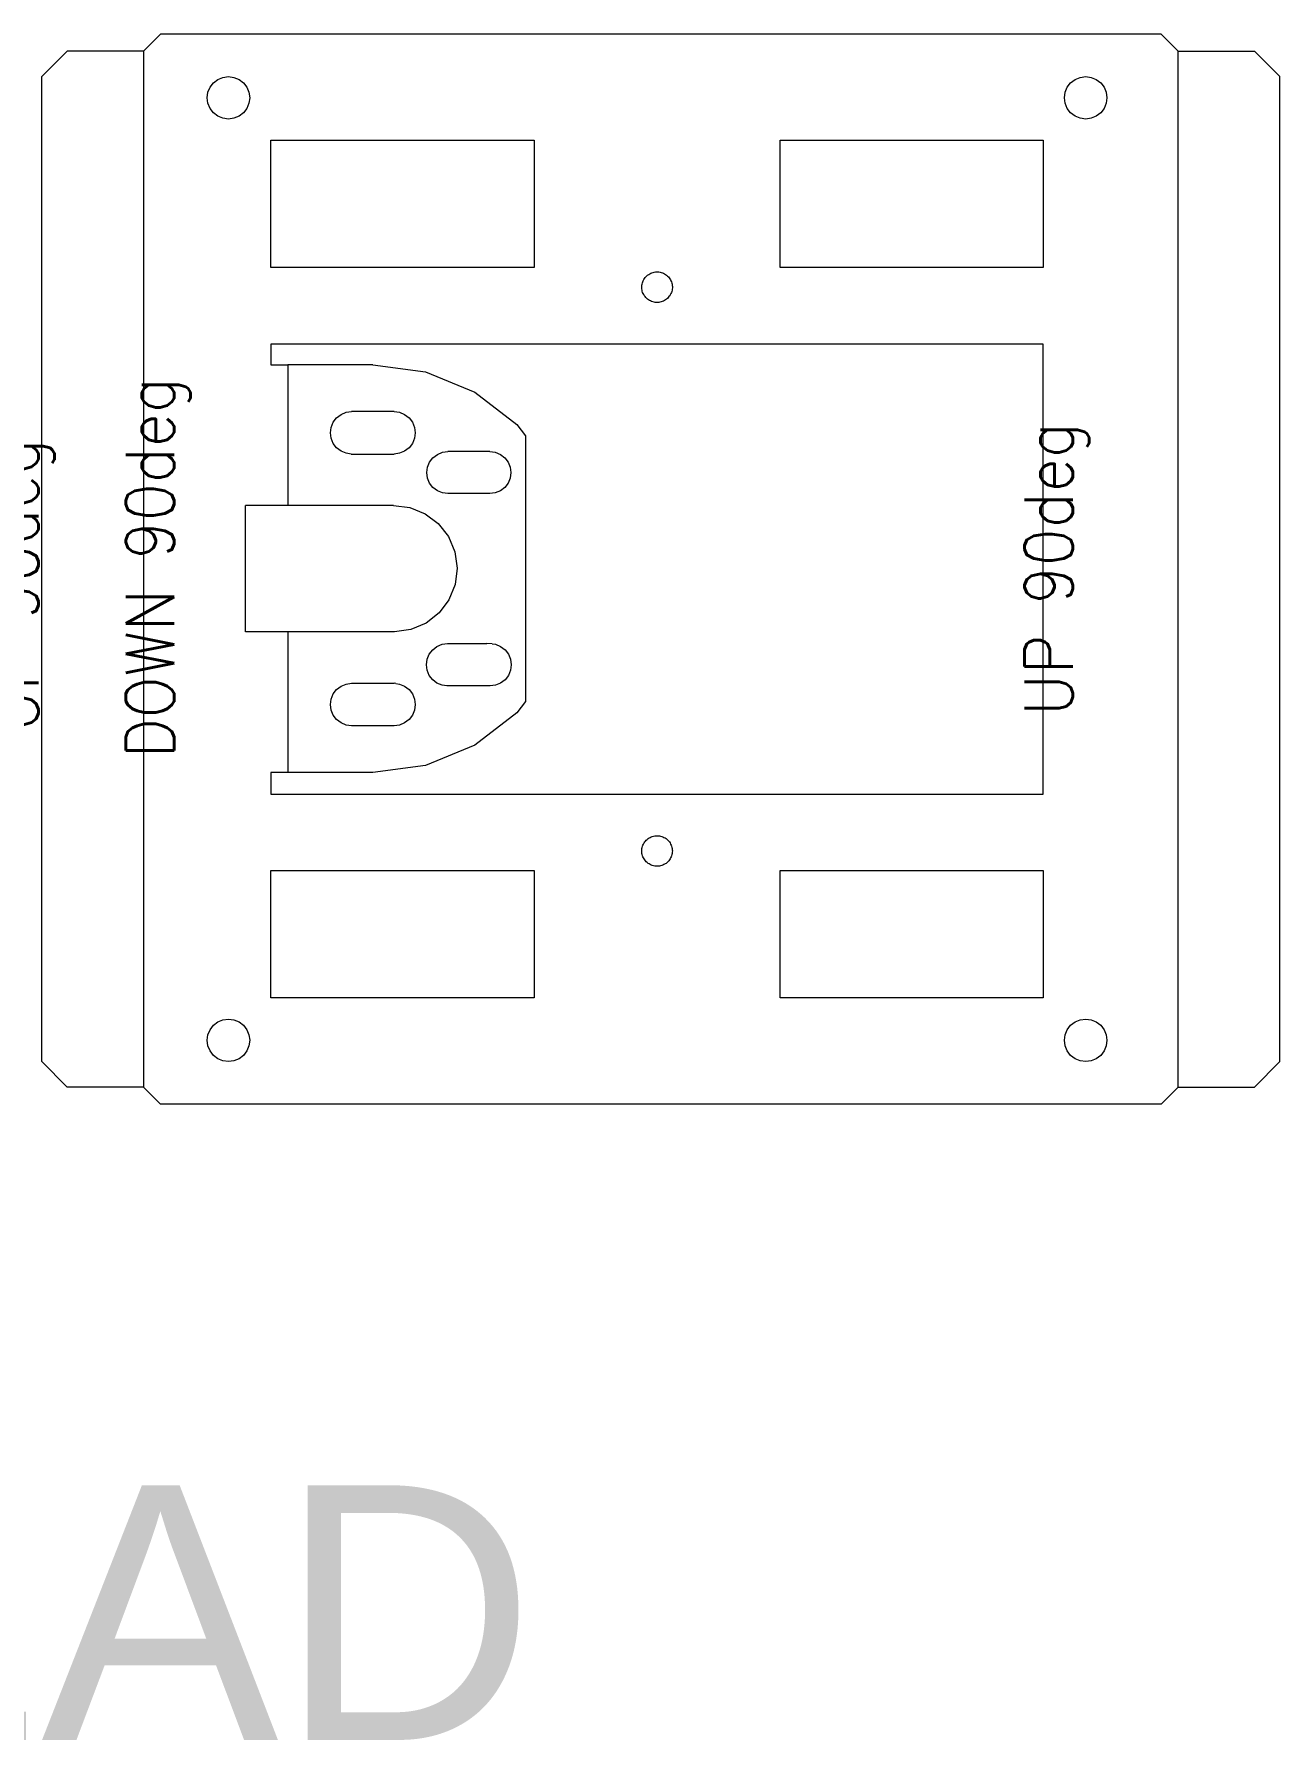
# Model space of a CAD drawing. Header units: millimetres. Extents: x 5 to 3562, y -58 to 420.
# Drawn here: x 2733.7 to 2880.4, y -57.9 to 143 of the extents above; entities that cross this region are included whole.
import ezdxf

# ---------------------------------------------------------------- set-up
doc = ezdxf.new("R2010")
doc.units = ezdxf.units.MM
doc.layers.get('0').update_dxf_attribs({"lineweight": 25, "true_color": 0xffffff})
doc.layers.add('Layer0', color=7, linetype='BYLAYER', lineweight=5, true_color=0xffffff)
doc.styles.add('textstyle10', font='')
doc.styles.add('textstyle16', font='')
doc.styles.add('textstyle5', font='')
doc.styles.add('textstyle9', font='')
doc.styles.get('textstyle10').set_extended_font_data('Standard')
doc.styles.get('textstyle16').set_extended_font_data('Arial')
doc.styles.get('textstyle5').set_extended_font_data('Standard')
doc.styles.get('textstyle9').set_extended_font_data('Standard')

msp = doc.modelspace()

# ---------------------------------------------------------------- linework, layer by layer
at = {"layer": 'Layer0'}
for p, q in [((2746.56, 141), (2748.56, 143)), ((2866.44, 143), (2748.56, 143)), ((2868.44, 141), (2866.44, 143)), ((2737.56, 141), (2734.56, 138)), ((2746.56, 141), (2737.56, 141)), ((2868.44, 141), (2877.44, 141)), ((2880.44, 138), (2877.44, 141)), ((2734.56, 22), (2734.56, 138)), ((2754.14, 136.15), (2754.39, 136.75)), ((2754.39, 136.75), (2754.79, 137.27)), ((2754.79, 137.27), (2755.31, 137.67)), ((2755.31, 137.67), (2755.91, 137.91)), ((2755.91, 137.91), (2756.56, 138)), ((2756.56, 138), (2757.2, 137.91)), ((2757.2, 137.91), (2757.81, 137.67)), ((2757.81, 137.67), (2758.33, 137.27)), ((2758.33, 137.27), (2758.72, 136.75)), ((2758.72, 136.75), (2758.97, 136.15)), ((2855.14, 136.15), (2855.39, 136.75)), ((2855.39, 136.75), (2855.79, 137.27)), ((2855.79, 137.27), (2856.31, 137.67)), ((2856.31, 137.67), (2856.91, 137.91)), ((2856.91, 137.91), (2857.56, 138)), ((2857.56, 138), (2858.2, 137.91)), ((2858.2, 137.91), (2858.81, 137.67)), ((2858.81, 137.67), (2859.33, 137.27)), ((2859.33, 137.27), (2859.72, 136.75)), ((2859.72, 136.75), (2859.97, 136.15)), ((2880.44, 22), (2880.44, 138)), ((2754.06, 135.5), (2754.14, 136.15)), ((2754.14, 134.85), (2754.06, 135.5)), ((2754.39, 134.25), (2754.14, 134.85)), ((2758.97, 134.85), (2758.72, 134.25)), ((2758.97, 136.15), (2759.06, 135.5)), ((2759.06, 135.5), (2758.97, 134.85)), ((2855.06, 135.5), (2855.14, 136.15)), ((2855.14, 134.85), (2855.06, 135.5)), ((2855.39, 134.25), (2855.14, 134.85)), ((2859.97, 134.85), (2859.72, 134.25)), ((2859.97, 136.15), (2860.06, 135.5)), ((2860.06, 135.5), (2859.97, 134.85)), ((2754.79, 133.73), (2754.39, 134.25)), ((2755.31, 133.33), (2754.79, 133.73)), ((2755.91, 133.09), (2755.31, 133.33)), ((2756.56, 133), (2755.91, 133.09)), ((2757.2, 133.09), (2756.56, 133)), ((2757.81, 133.33), (2757.2, 133.09)), ((2758.33, 133.73), (2757.81, 133.33)), ((2758.72, 134.25), (2758.33, 133.73)), ((2855.79, 133.73), (2855.39, 134.25)), ((2856.31, 133.33), (2855.79, 133.73)), ((2856.91, 133.09), (2856.31, 133.33)), ((2857.56, 133), (2856.91, 133.09)), ((2858.2, 133.09), (2857.56, 133)), ((2858.81, 133.33), (2858.2, 133.09)), ((2859.33, 133.73), (2858.81, 133.33)), ((2859.72, 134.25), (2859.33, 133.73)), ((2761.56, 115.5), (2761.56, 130.5)), ((2761.56, 130.5), (2792.56, 130.5)), ((2792.56, 130.5), (2792.56, 115.5)), ((2821.56, 130.5), (2852.56, 130.5)), ((2821.56, 115.5), (2821.56, 130.5)), ((2852.56, 130.5), (2852.56, 115.5)), ((2792.56, 115.5), (2761.56, 115.5)), ((2805.74, 114.43), (2805.84, 114.53)), ((2805.84, 114.53), (2805.95, 114.62)), ((2805.95, 114.62), (2806.07, 114.7)), ((2806.07, 114.7), (2806.19, 114.78)), ((2806.19, 114.78), (2806.31, 114.84)), ((2806.31, 114.84), (2806.44, 114.89)), ((2806.44, 114.89), (2806.58, 114.94)), ((2806.58, 114.94), (2806.72, 114.97)), ((2806.72, 114.97), (2806.86, 114.99)), ((2806.86, 114.99), (2807, 115)), ((2807, 115), (2807.14, 115)), ((2807.14, 115), (2807.28, 114.99)), ((2807.28, 114.99), (2807.42, 114.96)), ((2807.42, 114.96), (2807.56, 114.93)), ((2807.56, 114.93), (2807.69, 114.88)), ((2807.69, 114.88), (2807.82, 114.83)), ((2807.82, 114.83), (2807.95, 114.77)), ((2807.95, 114.77), (2808.07, 114.69)), ((2808.07, 114.69), (2808.18, 114.61)), ((2808.18, 114.61), (2808.29, 114.51)), ((2808.29, 114.51), (2808.39, 114.41)), ((2852.56, 115.5), (2821.56, 115.5)), ((2805.26, 113.28), (2805.27, 113.42)), ((2805.26, 113.14), (2805.26, 113.28)), ((2805.27, 113), (2805.26, 113.14)), ((2805.27, 113.42), (2805.29, 113.56)), ((2805.29, 112.86), (2805.27, 113)), ((2805.29, 113.56), (2805.33, 113.7)), ((2805.32, 112.72), (2805.29, 112.86)), ((2805.36, 112.59), (2805.32, 112.72)), ((2805.33, 113.7), (2805.37, 113.83)), ((2805.42, 112.46), (2805.36, 112.59)), ((2805.37, 113.83), (2805.43, 113.96)), ((2805.43, 113.96), (2805.49, 114.09)), ((2805.49, 114.09), (2805.57, 114.21)), ((2805.57, 114.21), (2805.65, 114.32)), ((2805.65, 114.32), (2805.74, 114.43)), ((2808.39, 114.41), (2808.48, 114.31)), ((2808.48, 114.31), (2808.56, 114.19)), ((2808.56, 114.19), (2808.63, 114.07)), ((2808.63, 114.07), (2808.7, 113.94)), ((2808.74, 112.57), (2808.69, 112.44)), ((2808.7, 113.94), (2808.75, 113.81)), ((2808.79, 112.7), (2808.74, 112.57)), ((2808.75, 113.81), (2808.79, 113.68)), ((2808.79, 113.68), (2808.83, 113.54)), ((2808.82, 112.84), (2808.79, 112.7)), ((2808.84, 112.98), (2808.82, 112.84)), ((2808.83, 113.54), (2808.85, 113.4)), ((2808.86, 113.12), (2808.84, 112.98)), ((2808.85, 113.4), (2808.86, 113.26)), ((2808.86, 113.26), (2808.86, 113.12)), ((2805.48, 112.33), (2805.42, 112.46)), ((2805.55, 112.21), (2805.48, 112.33)), ((2805.64, 112.09), (2805.55, 112.21)), ((2805.73, 111.99), (2805.64, 112.09)), ((2805.83, 111.89), (2805.73, 111.99)), ((2805.93, 111.79), (2805.83, 111.89)), ((2806.05, 111.71), (2805.93, 111.79)), ((2806.17, 111.63), (2806.05, 111.71)), ((2806.29, 111.57), (2806.17, 111.63)), ((2806.42, 111.52), (2806.29, 111.57)), ((2806.56, 111.47), (2806.42, 111.52)), ((2806.7, 111.44), (2806.56, 111.47)), ((2806.83, 111.41), (2806.7, 111.44)), ((2806.98, 111.4), (2806.83, 111.41)), ((2807.12, 111.4), (2806.98, 111.4)), ((2807.26, 111.41), (2807.12, 111.4)), ((2807.4, 111.43), (2807.26, 111.41)), ((2807.54, 111.46), (2807.4, 111.43)), ((2807.67, 111.51), (2807.54, 111.46)), ((2807.8, 111.56), (2807.67, 111.51)), ((2807.93, 111.62), (2807.8, 111.56)), ((2808.05, 111.7), (2807.93, 111.62)), ((2808.16, 111.78), (2808.05, 111.7)), ((2808.27, 111.87), (2808.16, 111.78)), ((2808.37, 111.97), (2808.27, 111.87)), ((2808.46, 112.08), (2808.37, 111.97)), ((2808.55, 112.19), (2808.46, 112.08)), ((2808.62, 112.31), (2808.55, 112.19)), ((2808.69, 112.44), (2808.62, 112.31)), ((2761.56, 106.5), (2761.56, 104.05)), ((2852.56, 106.5), (2761.56, 106.5)), ((2852.56, 53.5), (2852.56, 106.5)), ((2761.56, 104.05), (2763.56, 104.05)), ((2773.57, 104.05), (2763.56, 104.05)), ((2773.57, 104.05), (2779.78, 103.23)), ((2779.78, 103.23), (2785.57, 100.83)), ((2785.57, 100.83), (2790.54, 97.02)), ((2769.82, 98.21), (2770.42, 98.46)), ((2770.42, 98.46), (2771.07, 98.55)), ((2776.07, 98.55), (2771.07, 98.55)), ((2776.07, 98.55), (2776.72, 98.46)), ((2776.72, 98.46), (2777.32, 98.21)), ((2768.57, 96.05), (2768.66, 96.69)), ((2768.66, 96.69), (2768.91, 97.3)), ((2768.91, 97.3), (2769.3, 97.81)), ((2769.3, 97.81), (2769.82, 98.21)), ((2777.32, 98.21), (2777.84, 97.81)), ((2777.84, 97.81), (2778.24, 97.3)), ((2778.24, 97.3), (2778.49, 96.69)), ((2778.49, 96.69), (2778.57, 96.05)), ((2790.54, 97.02), (2791.57, 95.68)), ((2768.66, 95.4), (2768.57, 96.05)), ((2768.91, 94.8), (2768.66, 95.4)), ((2769.3, 94.28), (2768.91, 94.8)), ((2778.24, 94.8), (2777.84, 94.28)), ((2778.49, 95.4), (2778.24, 94.8)), ((2778.57, 96.05), (2778.49, 95.4)), ((2791.57, 95.68), (2791.57, 64.42)), ((2769.82, 93.88), (2769.3, 94.28)), ((2770.42, 93.63), (2769.82, 93.88)), ((2771.01, 93.55), (2770.42, 93.63)), ((2771.01, 93.55), (2776.07, 93.55)), ((2776.72, 93.63), (2776.07, 93.55)), ((2777.32, 93.88), (2776.72, 93.63)), ((2777.84, 94.28), (2777.32, 93.88)), ((2780.01, 92), (2780.26, 92.6)), ((2780.26, 92.6), (2780.65, 93.11)), ((2780.65, 93.11), (2781.17, 93.51)), ((2781.17, 93.51), (2781.76, 93.75)), ((2781.76, 93.75), (2782.41, 93.84)), ((2787.36, 93.84), (2782.41, 93.84)), ((2787.36, 93.84), (2788, 93.75)), ((2788, 93.75), (2788.6, 93.51)), ((2788.6, 93.51), (2789.12, 93.11)), ((2789.12, 93.11), (2789.51, 92.6)), ((2789.51, 92.6), (2789.76, 92)), ((2779.93, 91.36), (2780.01, 92)), ((2780.01, 90.72), (2779.93, 91.36)), ((2780.26, 90.12), (2780.01, 90.72)), ((2789.76, 90.72), (2789.51, 90.12)), ((2789.76, 92), (2789.84, 91.36)), ((2789.84, 91.36), (2789.76, 90.72)), ((2780.65, 89.61), (2780.26, 90.12)), ((2781.17, 89.21), (2780.65, 89.61)), ((2781.76, 88.97), (2781.17, 89.21)), ((2782.41, 88.88), (2781.76, 88.97)), ((2787.36, 88.88), (2782.41, 88.88)), ((2788, 88.97), (2787.36, 88.88)), ((2788.6, 89.21), (2788, 88.97)), ((2789.12, 89.61), (2788.6, 89.21)), ((2789.51, 90.12), (2789.12, 89.61)), ((2758.56, 72.61), (2758.56, 87.48)), ((2763.56, 87.48), (2758.56, 87.48)), ((2776.01, 87.48), (2763.56, 87.48)), ((2776.01, 87.48), (2777.94, 87.24)), ((2777.94, 87.24), (2779.74, 86.52)), ((2779.74, 86.52), (2781.28, 85.35)), ((2781.28, 85.35), (2782.48, 83.82)), ((2782.48, 83.82), (2783.24, 82.03)), ((2783.24, 82.03), (2783.51, 80.11)), ((2783.51, 80.11), (2783.27, 78.18)), ((2782.54, 76.38), (2781.37, 74.83)), ((2783.27, 78.18), (2782.54, 76.38)), ((2781.37, 74.83), (2779.84, 73.64)), ((2763.56, 72.61), (2758.56, 72.61)), ((2776.13, 72.61), (2763.56, 72.61)), ((2778.06, 72.88), (2776.13, 72.61)), ((2779.84, 73.64), (2778.06, 72.88)), ((2780.22, 69.98), (2780.62, 70.5)), ((2780.62, 70.5), (2781.13, 70.9)), ((2781.13, 70.9), (2781.74, 71.15)), ((2781.74, 71.15), (2782.38, 71.23)), ((2782.38, 71.23), (2787, 71.23)), ((2787.64, 71.2), (2787, 71.23)), ((2787.64, 71.2), (2788.03, 71.15)), ((2788.03, 71.15), (2788.63, 70.9)), ((2788.63, 70.9), (2789.15, 70.5)), ((2789.15, 70.5), (2789.55, 69.98)), ((2779.88, 68.73), (2779.97, 69.38)), ((2779.97, 68.09), (2779.88, 68.73)), ((2779.97, 69.38), (2780.22, 69.98)), ((2789.55, 69.98), (2789.8, 69.38)), ((2789.8, 69.38), (2789.88, 68.73)), ((2789.88, 68.73), (2789.8, 68.09)), ((2769.82, 66.21), (2770.42, 66.46)), ((2770.42, 66.46), (2771.07, 66.55)), ((2771.07, 66.55), (2776.07, 66.55)), ((2776.28, 66.52), (2776.07, 66.55)), ((2776.28, 66.52), (2776.72, 66.46)), ((2776.72, 66.46), (2777.32, 66.21)), ((2780.22, 67.48), (2779.97, 68.09)), ((2780.62, 66.96), (2780.22, 67.48)), ((2781.13, 66.57), (2780.62, 66.96)), ((2781.74, 66.32), (2781.13, 66.57)), ((2782.28, 66.23), (2781.74, 66.32)), ((2788.03, 66.32), (2787.38, 66.23)), ((2788.63, 66.57), (2788.03, 66.32)), ((2789.15, 66.96), (2788.63, 66.57)), ((2789.55, 67.48), (2789.15, 66.96)), ((2789.8, 68.09), (2789.55, 67.48)), ((2768.57, 64.05), (2768.66, 64.69)), ((2768.66, 64.69), (2768.91, 65.3)), ((2768.91, 65.3), (2769.3, 65.81)), ((2769.3, 65.81), (2769.82, 66.21)), ((2777.32, 66.21), (2777.84, 65.81)), ((2777.84, 65.81), (2778.24, 65.3)), ((2778.24, 65.3), (2778.49, 64.69)), ((2778.49, 64.69), (2778.57, 64.05)), ((2787.38, 66.23), (2782.28, 66.23)), ((2791.57, 64.42), (2790.54, 63.08)), ((2768.66, 63.4), (2768.57, 64.05)), ((2768.91, 62.8), (2768.66, 63.4)), ((2769.3, 62.28), (2768.91, 62.8)), ((2769.82, 61.88), (2769.3, 62.28)), ((2777.84, 62.28), (2777.32, 61.88)), ((2778.24, 62.8), (2777.84, 62.28)), ((2778.49, 63.4), (2778.24, 62.8)), ((2778.57, 64.05), (2778.49, 63.4)), ((2790.54, 63.08), (2785.57, 59.26)), ((2770.42, 61.63), (2769.82, 61.88)), ((2771.07, 61.55), (2770.42, 61.63)), ((2776.07, 61.55), (2771.07, 61.55)), ((2776.72, 61.63), (2776.07, 61.55)), ((2777.32, 61.88), (2776.72, 61.63)), ((2785.57, 59.26), (2779.78, 56.86)), ((2779.78, 56.86), (2773.57, 56.05)), ((2761.56, 56.05), (2761.56, 53.5)), ((2763.56, 56.05), (2761.56, 56.05)), ((2773.57, 56.05), (2763.56, 56.05)), ((2761.56, 53.5), (2852.56, 53.5)), ((2805.89, 48.17), (2806, 48.26)), ((2806, 48.26), (2806.12, 48.33)), ((2806.12, 48.33), (2806.24, 48.4)), ((2806.24, 48.4), (2806.37, 48.46)), ((2806.37, 48.46), (2806.5, 48.51)), ((2806.5, 48.51), (2806.64, 48.55)), ((2806.64, 48.55), (2806.78, 48.58)), ((2806.78, 48.58), (2806.92, 48.59)), ((2806.92, 48.59), (2807.06, 48.6)), ((2807.06, 48.6), (2807.2, 48.59)), ((2807.2, 48.59), (2807.34, 48.58)), ((2807.34, 48.58), (2807.48, 48.55)), ((2807.48, 48.55), (2807.61, 48.51)), ((2807.61, 48.51), (2807.75, 48.46)), ((2807.75, 48.46), (2807.87, 48.4)), ((2807.87, 48.4), (2808, 48.33)), ((2808, 48.33), (2808.12, 48.26)), ((2808.12, 48.26), (2808.23, 48.17)), ((2805.26, 46.94), (2805.28, 47.08)), ((2805.26, 46.8), (2805.26, 46.94)), ((2805.26, 46.66), (2805.26, 46.8)), ((2805.28, 46.52), (2805.26, 46.66)), ((2805.28, 47.08), (2805.31, 47.22)), ((2805.31, 46.38), (2805.28, 46.52)), ((2805.31, 47.22), (2805.35, 47.36)), ((2805.35, 46.24), (2805.31, 46.38)), ((2805.35, 47.36), (2805.39, 47.49)), ((2805.39, 46.11), (2805.35, 46.24)), ((2805.39, 47.49), (2805.45, 47.62)), ((2805.45, 47.62), (2805.52, 47.74)), ((2805.52, 47.74), (2805.6, 47.86)), ((2805.6, 47.86), (2805.69, 47.97)), ((2805.69, 47.97), (2805.78, 48.07)), ((2805.78, 48.07), (2805.89, 48.17)), ((2808.23, 48.17), (2808.33, 48.07)), ((2808.33, 48.07), (2808.43, 47.97)), ((2808.43, 47.97), (2808.51, 47.86)), ((2808.51, 47.86), (2808.59, 47.74)), ((2808.59, 47.74), (2808.66, 47.62)), ((2808.66, 47.62), (2808.72, 47.49)), ((2808.72, 47.49), (2808.77, 47.36)), ((2808.77, 46.24), (2808.72, 46.11)), ((2808.77, 47.36), (2808.81, 47.22)), ((2808.81, 46.38), (2808.77, 46.24)), ((2808.81, 47.22), (2808.84, 47.08)), ((2808.84, 46.52), (2808.81, 46.38)), ((2808.84, 47.08), (2808.85, 46.94)), ((2808.85, 46.66), (2808.84, 46.52)), ((2808.85, 46.94), (2808.86, 46.8)), ((2808.86, 46.8), (2808.85, 46.66)), ((2761.56, 29.5), (2761.56, 44.5)), ((2761.56, 44.5), (2792.56, 44.5)), ((2792.56, 44.5), (2792.56, 29.5)), ((2805.45, 45.98), (2805.39, 46.11)), ((2805.52, 45.86), (2805.45, 45.98)), ((2805.6, 45.74), (2805.52, 45.86)), ((2805.69, 45.63), (2805.6, 45.74)), ((2805.78, 45.53), (2805.69, 45.63)), ((2805.89, 45.43), (2805.78, 45.53)), ((2806, 45.34), (2805.89, 45.43)), ((2806.12, 45.27), (2806, 45.34)), ((2806.24, 45.2), (2806.12, 45.27)), ((2806.37, 45.14), (2806.24, 45.2)), ((2806.5, 45.09), (2806.37, 45.14)), ((2806.64, 45.05), (2806.5, 45.09)), ((2806.78, 45.02), (2806.64, 45.05)), ((2806.92, 45.01), (2806.78, 45.02)), ((2807.06, 45), (2806.92, 45.01)), ((2807.2, 45.01), (2807.06, 45)), ((2807.34, 45.02), (2807.2, 45.01)), ((2807.48, 45.05), (2807.34, 45.02)), ((2807.61, 45.09), (2807.48, 45.05)), ((2807.75, 45.14), (2807.61, 45.09)), ((2807.87, 45.2), (2807.75, 45.14)), ((2808, 45.27), (2807.87, 45.2)), ((2808.12, 45.34), (2808, 45.27)), ((2808.23, 45.43), (2808.12, 45.34)), ((2808.33, 45.53), (2808.23, 45.43)), ((2808.43, 45.63), (2808.33, 45.53)), ((2808.51, 45.74), (2808.43, 45.63)), ((2808.59, 45.86), (2808.51, 45.74)), ((2808.66, 45.98), (2808.59, 45.86)), ((2808.72, 46.11), (2808.66, 45.98)), ((2821.56, 29.5), (2821.56, 44.5)), ((2821.56, 44.5), (2852.56, 44.5)), ((2852.56, 44.5), (2852.56, 29.5)), ((2792.56, 29.5), (2761.56, 29.5)), ((2852.56, 29.5), (2821.56, 29.5)), ((2754.39, 25.75), (2754.79, 26.27)), ((2754.79, 26.27), (2755.31, 26.67)), ((2755.31, 26.67), (2755.91, 26.91)), ((2755.91, 26.91), (2756.56, 27)), ((2756.56, 27), (2757.2, 26.91)), ((2757.2, 26.91), (2757.81, 26.67)), ((2757.81, 26.67), (2758.33, 26.27)), ((2758.33, 26.27), (2758.72, 25.75)), ((2855.39, 25.75), (2855.79, 26.27)), ((2855.79, 26.27), (2856.31, 26.67)), ((2856.31, 26.67), (2856.91, 26.91)), ((2856.91, 26.91), (2857.56, 27)), ((2857.56, 27), (2858.2, 26.91)), ((2858.2, 26.91), (2858.81, 26.67)), ((2858.81, 26.67), (2859.33, 26.27)), ((2859.33, 26.27), (2859.72, 25.75)), ((2754.06, 24.5), (2754.14, 25.15)), ((2754.14, 23.85), (2754.06, 24.5)), ((2754.14, 25.15), (2754.39, 25.75)), ((2758.72, 25.75), (2758.97, 25.15)), ((2758.97, 25.15), (2759.06, 24.5)), ((2759.06, 24.5), (2758.97, 23.85)), ((2855.06, 24.5), (2855.14, 25.15)), ((2855.14, 23.85), (2855.06, 24.5)), ((2855.14, 25.15), (2855.39, 25.75)), ((2859.72, 25.75), (2859.97, 25.15)), ((2859.97, 25.15), (2860.06, 24.5)), ((2860.06, 24.5), (2859.97, 23.85)), ((2754.39, 23.25), (2754.14, 23.85)), ((2754.79, 22.73), (2754.39, 23.25)), ((2755.31, 22.33), (2754.79, 22.73)), ((2755.91, 22.09), (2755.31, 22.33)), ((2757.81, 22.33), (2757.2, 22.09)), ((2758.33, 22.73), (2757.81, 22.33)), ((2758.72, 23.25), (2758.33, 22.73)), ((2758.97, 23.85), (2758.72, 23.25)), ((2855.39, 23.25), (2855.14, 23.85)), ((2855.79, 22.73), (2855.39, 23.25)), ((2856.31, 22.33), (2855.79, 22.73)), ((2856.91, 22.09), (2856.31, 22.33)), ((2858.81, 22.33), (2858.2, 22.09)), ((2859.33, 22.73), (2858.81, 22.33)), ((2859.72, 23.25), (2859.33, 22.73)), ((2859.97, 23.85), (2859.72, 23.25)), ((2737.56, 19), (2734.56, 22)), ((2756.56, 22), (2755.91, 22.09)), ((2757.2, 22.09), (2756.56, 22)), ((2857.56, 22), (2856.91, 22.09)), ((2858.2, 22.09), (2857.56, 22)), ((2880.44, 22), (2877.44, 19)), ((2746.56, 19), (2737.56, 19)), ((2748.56, 17), (2746.56, 19)), ((2868.44, 19), (2866.44, 17)), ((2868.44, 19), (2877.44, 19)), ((2866.44, 17), (2748.56, 17))]:
    msp.add_line(p, q, dxfattribs=at)
at = {"layer": 'Layer0', "color": 2, "true_color": 0xffff00}
for p, q in [((2746.56, 141), (2746.56, 98.19)), ((2868.44, 19), (2868.44, 141)), ((2763.56, 104.05), (2763.56, 87.48)), ((2746.56, 98.19), (2746.56, 19)), ((2763.56, 72.61), (2763.56, 56.05))]:
    msp.add_line(p, q, dxfattribs=at)

# ---------------------------------------------------------------- texts
at = {"char_height": 20, "attachment_point": 2, "rotation": 90}
for s, insert, style in [('\\H5.71429;DOWN 90deg', (2744.45, 80.17), 'textstyle5'), ('\\H5.71429;UP 90deg', (2728.46, 78.09), 'textstyle9'), ('\\H5.71429;UP 90deg', (2850.35, 80), 'textstyle10')]:
    msp.add_mtext(s, dxfattribs=dict(at, insert=insert, style=style))
at = {"insert": (2643.67, -27.89), "char_height": 1, "attachment_point": 1, "style": 'textstyle16'}
msp.add_mtext('\\H30;Y LEAD', dxfattribs=at)

doc.saveas('drawing.dxf')
